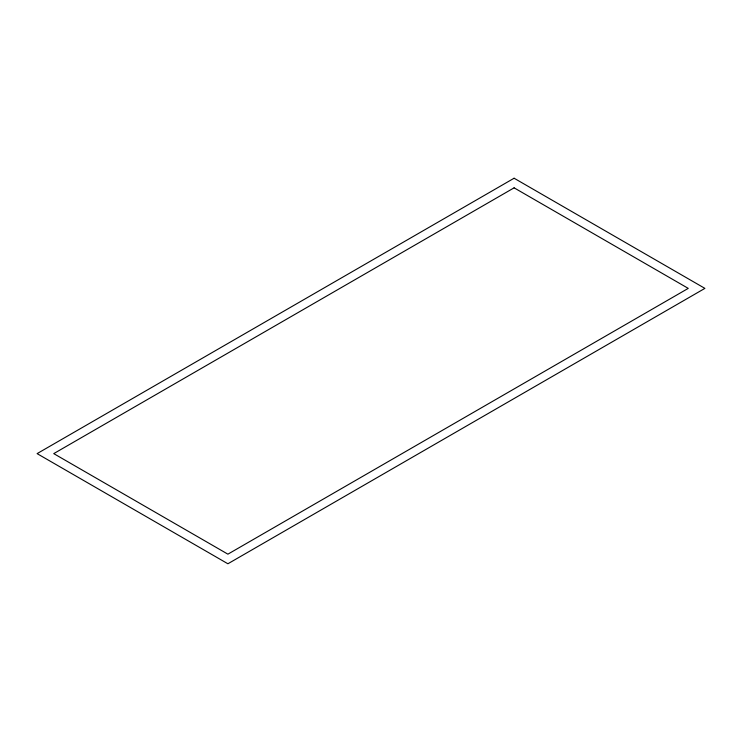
<?xml version="1.0" encoding="UTF-8"?>
<svg xmlns="http://www.w3.org/2000/svg" width="742" height="742" viewBox="0 0 742 742"><rect width="100%" height="100%" fill="white"/><g stroke="black" fill="none" stroke-linecap="round" stroke-linejoin="round"><path stroke-width="1.11" d="M514.104 178.228L37.1 453.622L227.896 563.772L704.9 288.378L514.104 178.228M514.104 187.837L53.749 453.622L227.896 554.163L688.251 288.378L514.104 187.837"/></g></svg>
